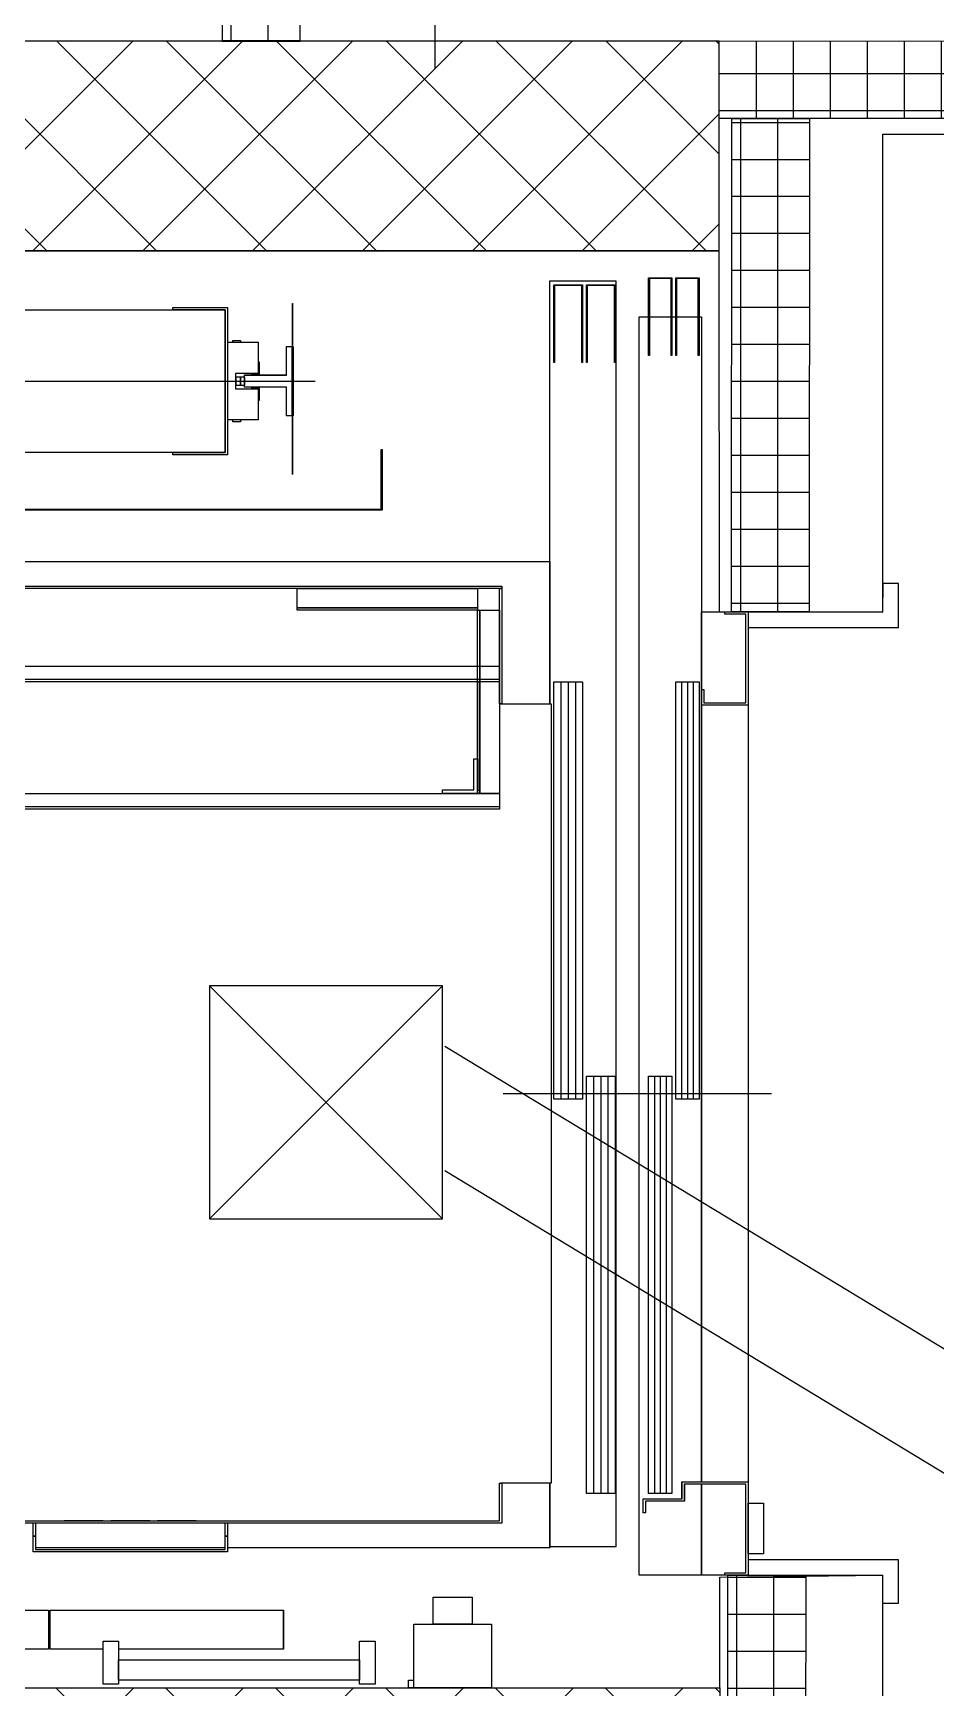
# Model space of a CAD drawing. Header units: millimetres. Extents: x 24747 to 137666, y -34589 to 43444.
# Drawn here: x 111796.1 to 111912.2, y 40584.3 to 40797.3 of the extents above; entities that cross this region are included whole.
import ezdxf

# ---------------------------------------------------------------- set-up
doc = ezdxf.new("R2010")
doc.units = ezdxf.units.MM
doc.header["$LTSCALE"] = 10
doc.linetypes.add('ACAD_ISO02W100', pattern=[15, 12, -3])
for name, color, linetype in [('EPC INTERRATO DEFINITIVO PILASTRI', 5, 'Continuous'), ('MR_MURATURA REI 120', 41, 'Continuous'), ('X_Ascensori', 6, 'Continuous'), ('X_LINEE SCARICO', 1, 'Continuous'), ('X_MURI', 3, 'Continuous')]:
    doc.layers.add(name, color=color, linetype=linetype)
doc.layers.add('EPC RETINI PIANO INTERRATO DEFINITIVO', color=4, linetype='Continuous', lineweight=0)
pattern_1 = [(45, (157624.513, 6383.593), (-7.0710678, 7.0710678), []), (135, (157624.513, 6383.593), (-7.0710678, -7.0710678), [])]

# ---------------------------------------------------------------- blocks, each defined once
blk = doc.blocks.new('A$C63B8221F')
at = {"layer": 'X_Ascensori'}
for p, q in [((42584.8, 21720.48, 0), (42584.8, 21774.93, 0)), ((42584.8, 21774.93, 0), (42593.3, 21774.93, 0)), ((42585.3, 21764.43, 0), (42585.3, 21774.43, 0)), ((42585.3, 21774.43, 0), (42589, 21774.43, 0)), ((42585.4, 21774.33, 0), (42585.4, 21764.43, 0)), ((42588.9, 21774.33, 0), (42585.4, 21774.33, 0)), ((42588.9, 21764.43, 0), (42588.9, 21774.33, 0)), ((42589, 21774.43, 0), (42589, 21764.43, 0)), ((42589.5, 21764.43, 0), (42589.5, 21774.43, 0)), ((42589.5, 21774.43, 0), (42593.2, 21774.43, 0)), ((42589.6, 21774.33, 0), (42589.6, 21764.43, 0)), ((42593.1, 21774.33, 0), (42589.6, 21774.33, 0)), ((42593.1, 21764.43, 0), (42593.1, 21774.33, 0)), ((42593.2, 21774.43, 0), (42593.2, 21764.43, 0)), ((42593.3, 21774.93, 0), (42593.3, 21611.98, 0)), ((42597.5, 21765.33, 0), (42597.5, 21775.33, 0)), ((42597.5, 21775.33, 0), (42600.5, 21775.33, 0)), ((42597.6, 21775.23, 0), (42597.6, 21765.33, 0)), ((42600.4, 21775.23, 0), (42597.6, 21775.23, 0)), ((42600.4, 21765.33, 0), (42600.4, 21775.23, 0)), ((42600.5, 21775.33, 0), (42600.5, 21765.33, 0)), ((42601, 21765.33, 0), (42601, 21775.33, 0)), ((42601, 21775.33, 0), (42604, 21775.33, 0)), ((42601.1, 21775.23, 0), (42601.1, 21765.33, 0)), ((42603.9, 21775.23, 0), (42601.1, 21775.23, 0)), ((42603.9, 21765.33, 0), (42603.9, 21775.23, 0)), ((42604, 21775.33, 0), (42604, 21765.33, 0)), ((42498.9, 21771.23, 0), (42543, 21771.23, 0)), ((42536.3, 21771.53, 0), (42543.3, 21771.53, 0)), ((42536.3, 21771.23, 0), (42536.3, 21771.53, 0)), ((42543, 21771.23, 0), (42536.3, 21771.23, 0)), ((42543, 21752.83, 0), (42543, 21771.23, 0)), ((42543, 21771.23, 0), (42543, 21752.83, 0)), ((42543.3, 21771.53, 0), (42543.3, 21752.53, 0)), ((42551.7, 21766.48, 0), (42551.7, 21772.03, 0)), ((42551.7, 21772.03, 0), (42551.75, 21772.03, 0)), ((42596.3, 21608.33, 0), (42596.3, 21770.33, 0)), ((42596.3, 21770.33, 0), (42604.3, 21770.33, 0)), ((42604.3, 21770.33, 0), (42604.3, 21620.33, 0)), ((42543.35, 21767.03, 0), (42547.25, 21767.03, 0)), ((42543.35, 21757.03, 0), (42543.35, 21767.03, 0)), ((42544, 21767.28, 0), (42545, 21767.28, 0)), ((42544, 21767.03, 0), (42544, 21767.28, 0)), ((42545, 21767.28, 0), (42545, 21767.03, 0)), ((42547.25, 21767.03, 0), (42547.25, 21763.03, 0)), ((42550.91, 21762.82, 0), (42550.91, 21766.48, 0)), ((42550.91, 21766.48, 0), (42551.7, 21766.48, 0)), ((42551.65, 21757.58, 0), (42551.65, 21766.48, 0)), ((42551.65, 21766.48, 0), (42551.75, 21766.48, 0)), ((42551.7, 21766.48, 0), (42551.7, 21757.58, 0)), ((42551.75, 21766.48, 0), (42551.75, 21757.58, 0)), ((42597.6, 21765.33, 0), (42597.5, 21765.33, 0)), ((42600.5, 21765.33, 0), (42600.4, 21765.33, 0)), ((42601.1, 21765.33, 0), (42601, 21765.33, 0)), ((42604, 21765.33, 0), (42603.9, 21765.33, 0)), ((42547.25, 21763.03, 0), (42544.35, 21763.03, 0)), ((42544.35, 21763.03, 0), (42544.35, 21761.03, 0)), ((42545.5, 21761.24, 0), (42545.5, 21762.82, 0)), ((42545.5, 21762.82, 0), (42550.91, 21762.82, 0)), ((42546.4, 21763.03, 0), (42546.4, 21762.82, 0)), ((42547.4, 21762.83, 0), (42546.4, 21762.83, 0)), ((42547.25, 21764.53, 0), (42547.4, 21764.53, 0)), ((42547.4, 21764.53, 0), (42547.4, 21762.83, 0)), ((42585.4, 21764.43, 0), (42585.3, 21764.43, 0)), ((42589, 21764.43, 0), (42588.9, 21764.43, 0)), ((42589.6, 21764.43, 0), (42589.5, 21764.43, 0)), ((42593.2, 21764.43, 0), (42593.1, 21764.43, 0)), ((42392, 21762.03, 0), (42554.6, 21762.03, 0)), ((42544.35, 21761.03, 0), (42547.25, 21761.03, 0)), ((42545.5, 21762.53, 0), (42544.4, 21762.53, 0)), ((42544.4, 21762.53, 0), (42544.4, 21761.53, 0)), ((42544.4, 21761.53, 0), (42545.5, 21761.53, 0)), ((42545, 21761.53, 0), (42545, 21762.53, 0)), ((42545, 21762.53, 0), (42545, 21761.53, 0)), ((42545.5, 21762.53, 0), (42545.5, 21761.53, 0)), ((42550.91, 21761.24, 0), (42545.5, 21761.24, 0)), ((42546.4, 21761.24, 0), (42546.4, 21761.03, 0)), ((42546.4, 21761.23, 0), (42547.4, 21761.23, 0)), ((42547.25, 21761.03, 0), (42547.25, 21757.03, 0)), ((42547.4, 21761.23, 0), (42547.4, 21759.53, 0)), ((42550.91, 21757.58, 0), (42550.91, 21761.24, 0)), ((42547.4, 21759.53, 0), (42547.25, 21759.53, 0)), ((42547.25, 21757.03, 0), (42543.35, 21757.03, 0)), ((42544, 21756.78, 0), (42544, 21757.03, 0)), ((42545, 21756.78, 0), (42544, 21756.78, 0)), ((42545, 21757.03, 0), (42545, 21756.78, 0)), ((42551.7, 21757.58, 0), (42550.91, 21757.58, 0)), ((42551.75, 21757.58, 0), (42551.65, 21757.58, 0)), ((42551.7, 21750.03, 0), (42551.7, 21757.58, 0)), ((42543, 21752.83, 0), (42498.9, 21752.83, 0)), ((42536.3, 21752.83, 0), (42543, 21752.83, 0)), ((42536.3, 21752.53, 0), (42536.3, 21752.83, 0)), ((42543.3, 21752.53, 0), (42536.3, 21752.53, 0)), ((42563.1, 21745.53, 0), (42563.1, 21753.23, 0)), ((42563.1, 21753.23, 0), (42563.2, 21753.23, 0)), ((42563.2, 21753.23, 0), (42563.2, 21745.43, 0)), ((42477.75, 21745.53, 0), (42563.1, 21745.53, 0)), ((42563.2, 21745.43, 0), (42477.75, 21745.43, 0)), ((42486.3, 21738.83, 0), (42584.8, 21738.83, 0)), ((42584.8, 21738.83, 0), (42584.8, 21720.48, 0)), ((42486.3, 21735.63, 0), (42578.6, 21735.63, 0)), ((42578.6, 21735.33, 0), (42486.3, 21735.33, 0)), ((42552.3, 21732.83, 0), (42552.3, 21735.33, 0)), ((42552.3, 21735.33, 0), (42575.5, 21735.33, 0)), ((42575.5, 21735.33, 0), (42575.5, 21732.83, 0)), ((42578.3, 21720.48, 0), (42578.3, 21735.33, 0)), ((42578.3, 21735.33, 0), (42578.6, 21735.33, 0)), ((42578.6, 21735.63, 0), (42578.6, 21735.33, 0)), ((42578.6, 21735.33, 0), (42578.6, 21720.48, 0)), ((42627.66, 21732.32, 0), (42627.67, 21735.99, 0)), ((42629.67, 21735.99, 0), (42627.67, 21735.99, 0)), ((42629.66, 21730.32, 0), (42629.67, 21735.99, 0)), ((42552.3, 21732.53, 0), (42552.3, 21732.83, 0)), ((42552.3, 21732.83, 0), (42575.5, 21732.83, 0)), ((42575.5, 21732.83, 0), (42552.3, 21732.83, 0)), ((42575.5, 21732.83, 0), (42575.5, 21732.53, 0)), ((42575.5, 21732.53, 0), (42552.3, 21732.53, 0)), ((42575.5, 21708.93, 0), (42575.5, 21732.53, 0)), ((42575.5, 21732.53, 0), (42575.8, 21732.53, 0)), ((42575.8, 21732.53, 0), (42575.8, 21708.93, 0)), ((42575.8, 21708.93, 0), (42575.8, 21732.53, 0)), ((42575.8, 21732.53, 0), (42578.3, 21732.53, 0)), ((42578.3, 21732.53, 0), (42578.3, 21708.93, 0)), ((42604.3, 21732.33, 0), (42607.3, 21732.33, 0)), ((42604.3, 21722.33, 0), (42604.3, 21732.33, 0)), ((42607.3, 21732.03, 0), (42607.3, 21732.33, 0)), ((42607.3, 21732.33, 0), (42610.3, 21732.33, 0)), ((42610, 21732.03, 0), (42607.3, 21732.03, 0)), ((42610, 21720.63, 0), (42610, 21732.03, 0)), ((42610.3, 21732.33, 0), (42627.66, 21732.31, 0)), ((42610.3, 21732.33, 0), (42610.3, 21720.33, 0)), ((42610.3, 21730.33, 0), (42629.66, 21730.31, 0)), ((42348.3, 21725.33, 0), (42578.3, 21725.33, 0)), ((42348.3, 21725.33, 0), (42578.3, 21725.33, 0)), ((42578.3, 21725.33, 0), (42578.3, 21723.33, 0)), ((42578.3, 21725.33, 0), (42578.3, 21723.63, 0)), ((42578.3, 21723.63, 0), (42348.3, 21723.63, 0)), ((42578.3, 21723.33, 0), (42348.3, 21723.33, 0)), ((42575.5, 21723.33, 0), (42575.7, 21723.33, 0)), ((42575.5, 21709.33, 0), (42575.5, 21723.33, 0)), ((42575.7, 21723.33, 0), (42575.7, 21709.33, 0)), ((42585.3, 21669.58, 0), (42585.3, 21723.32, 0)), ((42585.3, 21723.32, 0), (42589, 21723.32, 0)), ((42586.23, 21723.33, 0), (42586.23, 21669.58, 0)), ((42587.15, 21723.33, 0), (42587.15, 21669.58, 0)), ((42588.08, 21723.33, 0), (42588.08, 21669.58, 0)), ((42589, 21723.32, 0), (42589, 21669.58, 0)), ((42601, 21669.58, 0), (42601, 21723.32, 0)), ((42601, 21723.32, 0), (42604, 21723.32, 0)), ((42601.75, 21723.33, 0), (42601.75, 21669.58, 0)), ((42602.5, 21723.33, 0), (42602.5, 21669.58, 0)), ((42603.25, 21723.33, 0), (42603.25, 21669.58, 0)), ((42604, 21723.32, 0), (42604, 21669.58, 0)), ((42604.3, 21720.33, 0), (42604.3, 21722.33, 0)), ((42604.3, 21722.33, 0), (42604.6, 21722.33, 0)), ((42604.6, 21722.33, 0), (42604.6, 21720.63, 0)), ((42578.6, 21720.48, 0), (42578.3, 21720.48, 0)), ((42578.45, 21720.48, 0), (42584.95, 21720.48, 0)), ((42584.95, 21720.48, 0), (42584.95, 21620.18, 0)), ((42610.3, 21720.33, 0), (42604.3, 21720.33, 0)), ((42604.3, 21620.33, 0), (42604.3, 21720.33, 0)), ((42604.6, 21720.63, 0), (42610, 21720.63, 0)), ((42610.3, 21720.33, 0), (42610.3, 21620.33, 0)), ((42575, 21709.43, 0), (42575, 21713.43, 0)), ((42575, 21713.43, 0), (42575.5, 21713.43, 0)), ((42575.5, 21713.43, 0), (42575.5, 21708.93, 0)), ((42571, 21708.93, 0), (42571, 21709.43, 0)), ((42571, 21709.43, 0), (42575, 21709.43, 0)), ((42575.7, 21709.33, 0), (42575.5, 21709.33, 0)), ((42348.3, 21708.93, 0), (42578.3, 21708.93, 0)), ((42348.3, 21708.93, 0), (42578.3, 21708.93, 0)), ((42578.3, 21707.23, 0), (42348.3, 21707.23, 0)), ((42575.5, 21708.93, 0), (42571, 21708.93, 0)), ((42575.8, 21708.93, 0), (42575.5, 21708.93, 0)), ((42578.3, 21708.93, 0), (42575.8, 21708.93, 0)), ((42578.3, 21708.93, 0), (42578.3, 21706.93, 0)), ((42578.3, 21708.93, 0), (42578.3, 21707.23, 0)), ((42578.3, 21706.93, 0), (42348.3, 21706.93, 0)), ((42589.5, 21618.83, 0), (42589.5, 21672.57, 0)), ((42589.5, 21672.57, 0), (42593.2, 21672.57, 0)), ((42590.43, 21672.58, 0), (42590.43, 21618.83, 0)), ((42591.35, 21672.58, 0), (42591.35, 21618.83, 0)), ((42592.28, 21672.58, 0), (42592.28, 21618.83, 0)), ((42593.2, 21672.57, 0), (42593.2, 21618.83, 0)), ((42597.5, 21618.83, 0), (42597.5, 21672.57, 0)), ((42597.5, 21672.57, 0), (42600.5, 21672.57, 0)), ((42598.25, 21672.58, 0), (42598.25, 21618.83, 0)), ((42599, 21672.58, 0), (42599, 21618.83, 0)), ((42599.75, 21672.58, 0), (42599.75, 21618.83, 0)), ((42600.5, 21672.57, 0), (42600.5, 21618.83, 0)), ((42578.8, 21670.33, 0), (42613.3, 21670.33, 0)), ((42589, 21669.58, 0), (42585.3, 21669.58, 0)), ((42604, 21669.58, 0), (42601, 21669.58, 0)), ((42578.3, 21615.33, 0), (42578.3, 21620.18, 0)), ((42578.3, 21620.18, 0), (42578.6, 21620.18, 0)), ((42584.95, 21620.18, 0), (42578.45, 21620.18, 0)), ((42578.6, 21620.18, 0), (42578.6, 21615.03, 0)), ((42584.8, 21611.98, 0), (42584.8, 21620.18, 0)), ((42584.8, 21620.18, 0), (42584.8, 21611.83, 0)), ((42601.8, 21620.33, 0), (42610.3, 21620.33, 0)), ((42601.8, 21618.13, 0), (42601.8, 21620.33, 0)), ((42610, 21620.03, 0), (42602.1, 21620.03, 0)), ((42602.1, 21620.03, 0), (42602.1, 21617.83, 0)), ((42604.3, 21620.03, 0), (42604.3, 21608.33, 0)), ((42604.3, 21608.33, 0), (42604.3, 21620.03, 0)), ((42610, 21608.63, 0), (42610, 21620.03, 0)), ((42610.3, 21620.33, 0), (42610.3, 21608.33, 0)), ((42593.2, 21618.83, 0), (42589.5, 21618.83, 0)), ((42596.8, 21616.33, 0), (42596.8, 21618.13, 0)), ((42596.8, 21618.13, 0), (42601.8, 21618.13, 0)), ((42597.1, 21617.83, 0), (42597.1, 21616.33, 0)), ((42602.1, 21617.83, 0), (42597.1, 21617.83, 0)), ((42600.5, 21618.83, 0), (42597.5, 21618.83, 0)), ((42597.1, 21616.33, 0), (42596.8, 21616.33, 0)), ((42610.3, 21611.08, 0), (42610.3, 21617.58, 0)), ((42610.3, 21617.58, 0), (42612.3, 21617.58, 0)), ((42612.3, 21617.58, 0), (42612.3, 21611.08, 0)), ((42486.3, 21615.33, 0), (42578.3, 21615.33, 0)), ((42578.6, 21615.03, 0), (42486.3, 21615.03, 0)), ((42518.3, 21613.33, 0), (42518.3, 21615.03, 0)), ((42518.6, 21615.03, 0), (42518.6, 21613.33, 0)), ((42522.3, 21615.33, 0), (42522.3, 21615.35, 0)), ((42522.3, 21615.35, 0), (42527.3, 21615.35, 0)), ((42527.3, 21615.33, 0), (42522.3, 21615.33, 0)), ((42527.3, 21615.35, 0), (42527.3, 21615.33, 0)), ((42528.3, 21615.33, 0), (42528.3, 21615.35, 0)), ((42528.3, 21615.35, 0), (42533.3, 21615.35, 0)), ((42533.3, 21615.33, 0), (42528.3, 21615.33, 0)), ((42533.3, 21615.35, 0), (42533.3, 21615.33, 0)), ((42534.3, 21615.33, 0), (42534.3, 21615.35, 0)), ((42534.3, 21615.35, 0), (42539.3, 21615.35, 0)), ((42539.3, 21615.33, 0), (42534.3, 21615.33, 0)), ((42539.3, 21615.35, 0), (42539.3, 21615.33, 0)), ((42543, 21613.33, 0), (42543, 21615.03, 0)), ((42543.3, 21615.03, 0), (42543.3, 21613.33, 0)), ((42518.3, 21613.33, 0), (42518.6, 21613.33, 0)), ((42518.3, 21611.33, 0), (42518.3, 21613.33, 0)), ((42518.6, 21613.33, 0), (42518.3, 21613.33, 0)), ((42518.6, 21613.33, 0), (42518.6, 21611.63, 0)), ((42543, 21611.83, 0), (42518.6, 21611.83, 0)), ((42518.6, 21611.63, 0), (42543, 21611.63, 0)), ((42543, 21613.33, 0), (42543.3, 21613.33, 0)), ((42543, 21611.63, 0), (42543, 21613.33, 0)), ((42543.3, 21613.33, 0), (42543, 21613.33, 0)), ((42543.3, 21613.33, 0), (42543.3, 21611.33, 0)), ((42584.8, 21611.83, 0), (42543.3, 21611.83, 0)), ((42593.3, 21611.98, 0), (42584.8, 21611.98, 0)), ((42543.3, 21611.33, 0), (42518.3, 21611.33, 0)), ((42612.3, 21611.08, 0), (42610.3, 21611.08, 0)), ((42610.3, 21610.33, 0), (42629.61, 21610.34, 0)), ((42629.61, 21610.34, 0), (42629.61, 21604.67, 0)), ((42604.3, 21608.33, 0), (42596.3, 21608.33, 0)), ((42607.3, 21608.33, 0), (42604.3, 21608.33, 0)), ((42607.3, 21608.33, 0), (42607.3, 21608.63, 0)), ((42607.3, 21608.63, 0), (42610, 21608.63, 0)), ((42610.3, 21608.33, 0), (42607.3, 21608.33, 0)), ((42610.3, 21608.33, 0), (42627.61, 21608.34, 0)), ((42627.61, 21608.34, 0), (42627.61, 21604.67, 0)), ((42569.8, 21602.01, 0), (42569.8, 21605.51, 0)), ((42569.8, 21605.51, 0), (42569.99, 21605.51, 0)), ((42569.99, 21605.51, 0), (42570.54, 21605.51, 0)), ((42570.54, 21605.51, 0), (42571.35, 21605.51, 0)), ((42571.35, 21605.51, 0), (42572.3, 21605.51, 0)), ((42572.3, 21605.51, 0), (42573.26, 21605.51, 0)), ((42573.26, 21605.51, 0), (42574.07, 21605.51, 0)), ((42574.07, 21605.51, 0), (42574.61, 21605.51, 0)), ((42574.61, 21605.51, 0), (42574.8, 21605.51, 0)), ((42574.8, 21605.51, 0), (42574.8, 21602.01, 0)), ((42487.3, 21603.81, 0), (42520.3, 21603.81, 0)), ((42520.3, 21603.81, 0), (42520.3, 21598.81, 0)), ((42520.5, 21598.81, 0), (42520.5, 21603.81, 0)), ((42520.5, 21603.81, 0), (42550.5, 21603.81, 0)), ((42550.5, 21603.81, 0), (42550.5, 21598.81, 0)), ((42629.61, 21604.67, 0), (42627.61, 21604.67, 0)), ((42567.3, 21593.81, 0), (42567.3, 21602.01, 0)), ((42567.3, 21602.01, 0), (42577.3, 21602.01, 0)), ((42569.99, 21602.01, 0), (42569.8, 21602.01, 0)), ((42570.54, 21602.01, 0), (42569.99, 21602.01, 0)), ((42571.35, 21602.01, 0), (42570.54, 21602.01, 0)), ((42572.3, 21602.01, 0), (42571.35, 21602.01, 0)), ((42573.26, 21602.01, 0), (42572.3, 21602.01, 0)), ((42574.07, 21602.01, 0), (42573.26, 21602.01, 0)), ((42574.61, 21602.01, 0), (42574.07, 21602.01, 0)), ((42574.8, 21602.01, 0), (42574.61, 21602.01, 0)), ((42577.3, 21602.01, 0), (42577.3, 21593.81, 0)), ((42520.3, 21598.81, 0), (42487.3, 21598.81, 0)), ((42527.3, 21598.81, 0), (42520.5, 21598.81, 0)), ((42527.3, 21594.31, 0), (42527.3, 21599.81, 0)), ((42527.3, 21599.81, 0), (42529.3, 21599.81, 0)), ((42529.3, 21599.81, 0), (42529.3, 21594.31, 0)), ((42550.5, 21598.81, 0), (42529.3, 21598.81, 0)), ((42560.3, 21594.31, 0), (42560.3, 21599.81, 0)), ((42560.3, 21599.81, 0), (42562.3, 21599.81, 0)), ((42562.3, 21599.81, 0), (42562.3, 21594.31, 0)), ((42529.3, 21594.81, 0), (42529.3, 21597.41, 0)), ((42529.3, 21597.41, 0), (42560.3, 21597.41, 0)), ((42560.3, 21597.41, 0), (42560.3, 21594.81, 0)), ((42529.3, 21594.31, 0), (42527.3, 21594.31, 0)), ((42560.3, 21594.81, 0), (42529.3, 21594.81, 0)), ((42562.3, 21594.31, 0), (42560.3, 21594.31, 0)), ((42566.6, 21593.81, 0), (42566.6, 21594.81, 0)), ((42566.6, 21594.81, 0), (42567.3, 21594.81, 0)), ((42567.3, 21593.81, 0), (42566.6, 21593.81, 0)), ((42577.3, 21593.81, 0), (42567.3, 21593.81, 0))]:
    blk.add_line(p, q, dxfattribs=at)

msp = doc.modelspace()

# ---------------------------------------------------------------- hatches: boundary and pattern name
at = {"layer": 'EPC RETINI PIANO INTERRATO DEFINITIVO'}
h = msp.add_hatch(dxfattribs=at)
h.set_pattern_fill('_USER', color=256, scale=10, angle=45, style=0, double=1, pattern_type=0)
h.set_pattern_definition(pattern_1)
h.paths.add_polyline_path([(108851.46132, 41258.30505), (108896.46132, 41258.30505), (108896.46132, 41208.30505), (108851.46132, 41208.30505)])
h.paths.add_polyline_path([(108851.46132, 40862.30505), (108896.46132, 40862.30505), (108896.46132, 40812.30505), (108851.46132, 40812.30505)])
h.paths.add_polyline_path([(109268.20701, 40828.18846), (109268.20701, 40801.18846), (109388.20701, 40801.18846), (109388.20701, 40828.18846)])
h.paths.add_polyline_path([(109851.46318, 40784.32741), (109878.46318, 40784.32741), (109878.46318, 40553.62981), (109851.46318, 40553.62981)])
h.paths.add_polyline_path([(110242.97444, 40784.32741), (110269.97444, 40784.32741), (110269.97444, 40664.32741), (110242.97444, 40664.32741)])
h.paths.add_polyline_path([(110952.44177, 40356.30491), (110932.44177, 40356.30491), (110932.44177, 40796.30491), (110952.44177, 40796.30491)])
h.paths.add_polyline_path([(111607.37262, 40584.30491), (111884.43408, 40584.30491), (111884.43408, 40568.32323), (111607.37262, 40568.32323)])
h.paths.add_polyline_path([(111607.37262, 40769.30491), (111884.37262, 40769.30491), (111884.37262, 40796.30491), (111580.37262, 40796.30491), (111580.37262, 40356.30491), (111884.37262, 40356.30491), (111884.37262, 40383.30491), (111607.37262, 40383.30491)])
h = msp.add_hatch(dxfattribs=at)
h.set_pattern_fill('_USER', color=256, scale=10, angle=45, style=0, double=1, pattern_type=0)
h.set_pattern_definition(pattern_1)
h.paths.add_polyline_path([(111884.37262, 40796.30491), (111580.37262, 40796.30491), (111580.37262, 40356.30491), (111884.37262, 40356.30491), (111884.37262, 40383.30491), (111607.37262, 40383.30491), (111607.37262, 40769.30491), (111884.37262, 40769.30491)])
h = msp.add_hatch(dxfattribs=at)
h.set_pattern_fill('_USER', color=256, scale=10, angle=45, style=0, double=1, pattern_type=0)
h.set_pattern_definition(pattern_1)
h.paths.add_polyline_path([(111607.37262, 40568.32323), (111884.43408, 40568.32323), (111884.43408, 40584.30491), (111607.37262, 40584.30491)])
at = {"layer": 'MR_MURATURA REI 120'}
h = msp.add_hatch(dxfattribs=at)
h.set_pattern_fill('NET', color=256, scale=1.5, angle=90, style=0)
h.set_pattern_definition([(270, (142068.2075, 36424.4066), (-4.7625, -3e-16), []), (180, (142068.2075, 36424.4066), (-6e-16, 4.7625), [])])
h.paths.add_polyline_path([(111820.42072, 40796.30491), (111830.42072, 40796.30491), (111830.36919, 40837.1057), (111820.36919, 40837.1057)])
h = msp.add_hatch(dxfattribs=at)
h.set_pattern_fill('NET', color=256, scale=1.5, style=0)
h.set_pattern_definition([(0, (115618.1726, 10550.2437), (0, 4.7625), []), (90, (115618.1726, 10550.2437), (-4.7625, 3e-16), [])])
edge = h.paths.add_edge_path()
edge.add_line((111884.37262, 40796.30491), (111991.37262, 40796.33794))
edge.add_line((111991.37262, 40796.33794), (111991.37262, 40786.35096))
edge.add_line((111991.37262, 40786.35096), (111884.37262, 40786.35617))
edge.add_line((111884.37262, 40786.35617), (111884.37262, 40796.30491))
edge.add_line((111884.37262, 40796.30491), (111991.37262, 40796.33794))
h = msp.add_hatch(dxfattribs=at)
h.set_pattern_fill('NET', color=256, scale=1.5, angle=90, style=0)
h.set_pattern_definition([(90, (142133.774, 45129.238), (-4.7625, 3e-16), []), (180, (142133.774, 45129.238), (-6e-16, -4.7625), [])])
h.paths.add_polyline_path([(111885.98705, 40786.35618), (111895.98705, 40786.35618), (111895.93961, 40722.8192), (111885.93961, 40722.8192)])
h = msp.add_hatch(dxfattribs=at)
h.set_pattern_fill('NET', color=256, scale=1.5, angle=90, style=0)
h.set_pattern_definition([(90, (142133.2737, 44961.006), (-4.7625, 3e-16), []), (180, (142133.2737, 44961.006), (-6e-16, -4.7625), [])])
h.paths.add_polyline_path([(111885.48929, 40598.83007), (111895.48929, 40598.83007), (111895.42911, 40553.80491), (111885.42911, 40553.80491)])

# ---------------------------------------------------------------- linework, layer by layer
at = {"layer": 'EPC INTERRATO DEFINITIVO PILASTRI', "elevation": 0}
msp.add_lwpolyline([(111607.37262, 40769.30491), (111884.37262, 40769.30491), (111884.37262, 40796.30491), (111580.37262, 40796.30491), (111580.37262, 40356.30491), (111884.37262, 40356.30491), (111884.37262, 40383.30491), (111607.37262, 40383.30491), (111607.37262, 40769.30491)], dxfattribs=at)
msp.add_lwpolyline([(111607.37262, 40769.30491), (111884.37262, 40769.30491), (111884.37262, 40796.30491), (111580.37262, 40796.30491), (111580.37262, 40356.30491), (111884.37262, 40356.30491), (111884.37262, 40383.30491), (111607.37262, 40383.30491), (111607.37262, 40769.30491)], dxfattribs=at)
msp.add_lwpolyline([(111607.37262, 40584.30491), (111884.43408, 40584.30491), (111884.43408, 40568.32323), (111607.37262, 40568.32323)], close=True, dxfattribs=at)
msp.add_lwpolyline([(111607.37262, 40584.30491), (111884.43408, 40584.30491), (111884.43408, 40568.32323), (111607.37262, 40568.32323)], close=True, dxfattribs=at)
at = {"layer": 'MR_MURATURA REI 120', "elevation": 0}
for points in [[(111820.42072, 40796.30491), (111820.42072, 40796.30491), (111830.42072, 40796.30491), (111830.36919, 40837.1057), (111820.36919, 40837.1057), (111820.42072, 40796.30491)], [(111884.37262, 40796.30491), (111991.37262, 40796.33794), (111991.37262, 40786.35096), (111884.37262, 40786.35617), (111884.37262, 40796.30491), (111991.37262, 40796.33794)], [(111885.98705, 40786.35618), (111885.98705, 40786.35618), (111895.98705, 40786.35618), (111895.93961, 40722.8192), (111885.93961, 40722.8192), (111885.98705, 40786.35618)], [(111885.48929, 40598.83007), (111885.48929, 40598.83007), (111895.48929, 40598.83007), (111895.42911, 40553.80491), (111885.42911, 40553.80491), (111885.48929, 40598.83007)]]:
    msp.add_lwpolyline(points, dxfattribs=at)
at = {"layer": 'X_Ascensori'}
for p, q in [((111862.57262, 40710.97323, 0), (111862.57262, 40765.42323, 0)), ((111862.57262, 40765.42323, 0), (111871.07262, 40765.42323, 0)), ((111863.07262, 40754.92323, 0), (111863.07262, 40764.92323, 0)), ((111863.07262, 40764.92323, 0), (111866.77262, 40764.92323, 0)), ((111863.17262, 40764.82323, 0), (111863.17262, 40754.92323, 0)), ((111866.67262, 40764.82323, 0), (111863.17262, 40764.82323, 0)), ((111866.67262, 40754.92323, 0), (111866.67262, 40764.82323, 0)), ((111866.77262, 40764.92323, 0), (111866.77262, 40754.92323, 0)), ((111867.27262, 40754.92323, 0), (111867.27262, 40764.92323, 0)), ((111867.27262, 40764.92323, 0), (111870.97262, 40764.92323, 0)), ((111867.37262, 40764.82323, 0), (111867.37262, 40754.92323, 0)), ((111870.87262, 40764.82323, 0), (111867.37262, 40764.82323, 0)), ((111870.87262, 40754.92323, 0), (111870.87262, 40764.82323, 0)), ((111870.97262, 40764.92323, 0), (111870.97262, 40754.92323, 0)), ((111871.07262, 40765.42323, 0), (111871.07262, 40602.47323, 0)), ((111875.27262, 40755.82323, 0), (111875.27262, 40765.82323, 0)), ((111875.27262, 40765.82323, 0), (111878.27262, 40765.82323, 0)), ((111875.37262, 40765.72323, 0), (111875.37262, 40755.82323, 0)), ((111878.17262, 40765.72323, 0), (111875.37262, 40765.72323, 0)), ((111878.17262, 40755.82323, 0), (111878.17262, 40765.72323, 0)), ((111878.27262, 40765.82323, 0), (111878.27262, 40755.82323, 0)), ((111878.77262, 40755.82323, 0), (111878.77262, 40765.82323, 0)), ((111878.77262, 40765.82323, 0), (111881.77262, 40765.82323, 0)), ((111878.87262, 40765.72323, 0), (111878.87262, 40755.82323, 0)), ((111881.67262, 40765.72323, 0), (111878.87262, 40765.72323, 0)), ((111881.67262, 40755.82323, 0), (111881.67262, 40765.72323, 0)), ((111881.77262, 40765.82323, 0), (111881.77262, 40755.82323, 0)), ((111829.47262, 40756.97323, 0), (111829.47262, 40762.52323, 0)), ((111829.47262, 40762.52323, 0), (111829.52262, 40762.52323, 0)), ((111776.67262, 40761.72323, 0), (111820.77262, 40761.72323, 0)), ((111814.07262, 40762.02323, 0), (111821.07262, 40762.02323, 0)), ((111814.07262, 40761.72323, 0), (111814.07262, 40762.02323, 0)), ((111820.77262, 40761.72323, 0), (111814.07262, 40761.72323, 0)), ((111820.77262, 40743.32323, 0), (111820.77262, 40761.72323, 0)), ((111820.77262, 40761.72323, 0), (111820.77262, 40743.32323, 0)), ((111821.07262, 40762.02323, 0), (111821.07262, 40743.02323, 0)), ((111874.07262, 40598.82323, 0), (111874.07262, 40760.82323, 0)), ((111874.07262, 40760.82323, 0), (111882.07262, 40760.82323, 0)), ((111882.07262, 40760.82323, 0), (111882.07262, 40610.82323, 0)), ((111821.12262, 40757.52323, 0), (111825.02262, 40757.52323, 0)), ((111821.12262, 40747.52323, 0), (111821.12262, 40757.52323, 0)), ((111821.77262, 40757.77323, 0), (111822.77262, 40757.77323, 0)), ((111821.77262, 40757.52323, 0), (111821.77262, 40757.77323, 0)), ((111822.77262, 40757.77323, 0), (111822.77262, 40757.52323, 0)), ((111825.02262, 40757.52323, 0), (111825.02262, 40753.52323, 0)), ((111828.68262, 40753.31723, 0), (111828.68262, 40756.97323, 0)), ((111828.68262, 40756.97323, 0), (111829.47262, 40756.97323, 0)), ((111829.42262, 40748.07323, 0), (111829.42262, 40756.97323, 0)), ((111829.42262, 40756.97323, 0), (111829.52262, 40756.97323, 0)), ((111829.47262, 40756.97323, 0), (111829.47262, 40748.07323, 0)), ((111829.52262, 40756.97323, 0), (111829.52262, 40748.07323, 0)), ((111825.02262, 40755.02323, 0), (111825.17262, 40755.02323, 0)), ((111825.17262, 40755.02323, 0), (111825.17262, 40753.32323, 0)), ((111863.17262, 40754.92323, 0), (111863.07262, 40754.92323, 0)), ((111866.77262, 40754.92323, 0), (111866.67262, 40754.92323, 0)), ((111867.37262, 40754.92323, 0), (111867.27262, 40754.92323, 0)), ((111870.97262, 40754.92323, 0), (111870.87262, 40754.92323, 0)), ((111875.37262, 40755.82323, 0), (111875.27262, 40755.82323, 0)), ((111878.27262, 40755.82323, 0), (111878.17262, 40755.82323, 0)), ((111878.87262, 40755.82323, 0), (111878.77262, 40755.82323, 0)), ((111881.77262, 40755.82323, 0), (111881.67262, 40755.82323, 0)), ((111669.77262, 40752.52323, 0), (111832.37262, 40752.52323, 0)), ((111825.02262, 40753.52323, 0), (111822.12262, 40753.52323, 0)), ((111822.12262, 40753.52323, 0), (111822.12262, 40751.52323, 0)), ((111823.27262, 40753.02323, 0), (111822.17262, 40753.02323, 0)), ((111822.17262, 40753.02323, 0), (111822.17262, 40752.02323, 0)), ((111822.17262, 40752.02323, 0), (111823.27262, 40752.02323, 0)), ((111822.77262, 40752.02323, 0), (111822.77262, 40753.02323, 0)), ((111822.77262, 40753.02323, 0), (111822.77262, 40752.02323, 0)), ((111823.27262, 40751.72923, 0), (111823.27262, 40753.31723, 0)), ((111823.27262, 40753.31723, 0), (111828.68262, 40753.31723, 0)), ((111823.27262, 40753.02323, 0), (111823.27262, 40752.02323, 0)), ((111828.68262, 40751.72923, 0), (111823.27262, 40751.72923, 0)), ((111824.17262, 40753.52323, 0), (111824.17262, 40753.31723, 0)), ((111825.17262, 40753.32323, 0), (111824.17262, 40753.32323, 0)), ((111824.17262, 40751.72923, 0), (111824.17262, 40751.52323, 0)), ((111824.17262, 40751.72323, 0), (111825.17262, 40751.72323, 0)), ((111825.17262, 40751.72323, 0), (111825.17262, 40750.02323, 0)), ((111828.68262, 40748.07323, 0), (111828.68262, 40751.72923, 0)), ((111822.12262, 40751.52323, 0), (111825.02262, 40751.52323, 0)), ((111825.02262, 40751.52323, 0), (111825.02262, 40747.52323, 0)), ((111825.17262, 40750.02323, 0), (111825.02262, 40750.02323, 0)), ((111825.02262, 40747.52323, 0), (111821.12262, 40747.52323, 0)), ((111821.77262, 40747.27323, 0), (111821.77262, 40747.52323, 0)), ((111822.77262, 40747.52323, 0), (111822.77262, 40747.27323, 0)), ((111829.47262, 40748.07323, 0), (111828.68262, 40748.07323, 0)), ((111829.52262, 40748.07323, 0), (111829.42262, 40748.07323, 0)), ((111829.47262, 40740.52323, 0), (111829.47262, 40748.07323, 0)), ((111822.77262, 40747.27323, 0), (111821.77262, 40747.27323, 0)), ((111820.77262, 40743.32323, 0), (111776.67262, 40743.32323, 0)), ((111814.07262, 40743.32323, 0), (111820.77262, 40743.32323, 0)), ((111814.07262, 40743.02323, 0), (111814.07262, 40743.32323, 0)), ((111840.87262, 40736.02323, 0), (111840.87262, 40743.72323, 0)), ((111840.87262, 40743.72323, 0), (111840.97262, 40743.72323, 0)), ((111840.97262, 40743.72323, 0), (111840.97262, 40735.92323, 0)), ((111821.07262, 40743.02323, 0), (111814.07262, 40743.02323, 0)), ((111755.52262, 40736.02323, 0), (111840.87262, 40736.02323, 0)), ((111840.97262, 40735.92323, 0), (111755.52262, 40735.92323, 0)), ((111764.07262, 40729.32323, 0), (111862.57262, 40729.32323, 0)), ((111862.57262, 40729.32323, 0), (111862.57262, 40710.97323, 0)), ((111764.07262, 40726.12323, 0), (111856.37262, 40726.12323, 0)), ((111856.37262, 40726.12323, 0), (111856.37262, 40725.82323, 0)), ((111905.43354, 40722.81644, 0), (111905.43693, 40726.48454, 0)), ((111907.43693, 40726.4827, 0), (111905.43693, 40726.48454, 0)), ((111907.4317, 40720.8146, 0), (111907.43693, 40726.4827, 0)), ((111856.37262, 40725.82323, 0), (111764.07262, 40725.82323, 0)), ((111830.07262, 40723.32323, 0), (111830.07262, 40725.82323, 0)), ((111830.07262, 40725.82323, 0), (111853.27262, 40725.82323, 0)), ((111853.27262, 40725.82323, 0), (111853.27262, 40723.32323, 0)), ((111856.07262, 40710.97323, 0), (111856.07262, 40725.82323, 0)), ((111856.07262, 40725.82323, 0), (111856.37262, 40725.82323, 0)), ((111856.37262, 40725.82323, 0), (111856.37262, 40710.97323, 0)), ((111830.07262, 40723.02323, 0), (111830.07262, 40723.32323, 0)), ((111830.07262, 40723.32323, 0), (111853.27262, 40723.32323, 0)), ((111853.27262, 40723.32323, 0), (111830.07262, 40723.32323, 0)), ((111853.27262, 40723.02323, 0), (111830.07262, 40723.02323, 0)), ((111853.27262, 40723.32323, 0), (111853.27262, 40723.02323, 0)), ((111853.27262, 40699.42323, 0), (111853.27262, 40723.02323, 0)), ((111853.27262, 40723.02323, 0), (111853.57262, 40723.02323, 0)), ((111853.57262, 40723.02323, 0), (111853.57262, 40699.42323, 0)), ((111853.57262, 40699.42323, 0), (111853.57262, 40723.02323, 0)), ((111853.57262, 40723.02323, 0), (111856.07262, 40723.02323, 0)), ((111856.07262, 40723.02323, 0), (111856.07262, 40699.42323, 0)), ((111882.07262, 40722.82323, 0), (111885.07262, 40722.82323, 0)), ((111882.07262, 40712.82323, 0), (111882.07262, 40722.82323, 0)), ((111885.07262, 40722.52323, 0), (111885.07262, 40722.82323, 0)), ((111885.07262, 40722.82323, 0), (111888.07262, 40722.82323, 0)), ((111887.77262, 40722.52323, 0), (111885.07262, 40722.52323, 0)), ((111887.77262, 40711.12323, 0), (111887.77262, 40722.52323, 0)), ((111888.07262, 40722.82323, 0), (111905.43355, 40722.80722, 0)), ((111888.07262, 40722.82323, 0), (111888.07262, 40710.82323, 0)), ((111888.07077, 40720.82323, 0), (111907.43169, 40720.80537, 0)), ((111626.07262, 40715.82323, 0), (111856.07262, 40715.82323, 0)), ((111626.07262, 40715.82323, 0), (111856.07262, 40715.82323, 0)), ((111856.07262, 40715.82323, 0), (111856.07262, 40713.82323, 0)), ((111856.07262, 40715.82323, 0), (111856.07262, 40714.12323, 0)), ((111856.07262, 40714.12323, 0), (111626.07262, 40714.12323, 0)), ((111856.07262, 40713.82323, 0), (111626.07262, 40713.82323, 0)), ((111853.27262, 40713.82323, 0), (111853.47262, 40713.82323, 0)), ((111853.27262, 40699.82323, 0), (111853.27262, 40713.82323, 0)), ((111853.47262, 40713.82323, 0), (111853.47262, 40699.82323, 0)), ((111863.07262, 40660.07823, 0), (111863.07262, 40713.81823, 0)), ((111863.07262, 40713.81823, 0), (111866.77262, 40713.81823, 0)), ((111863.99762, 40713.82323, 0), (111863.99762, 40660.07323, 0)), ((111864.92262, 40713.82323, 0), (111864.92262, 40660.07323, 0)), ((111865.84762, 40713.82323, 0), (111865.84762, 40660.07323, 0)), ((111866.77262, 40713.81823, 0), (111866.77262, 40660.07823, 0)), ((111878.77262, 40660.07823, 0), (111878.77262, 40713.81823, 0)), ((111878.77262, 40713.81823, 0), (111881.77262, 40713.81823, 0)), ((111879.52262, 40713.82323, 0), (111879.52262, 40660.07323, 0)), ((111880.27262, 40713.82323, 0), (111880.27262, 40660.07323, 0)), ((111881.02262, 40713.82323, 0), (111881.02262, 40660.07323, 0)), ((111881.77262, 40713.81823, 0), (111881.77262, 40660.07823, 0)), ((111882.07262, 40710.82323, 0), (111882.07262, 40712.82323, 0)), ((111882.07262, 40712.82323, 0), (111882.37262, 40712.82323, 0)), ((111882.37262, 40712.82323, 0), (111882.37262, 40711.12323, 0)), ((111882.37262, 40711.12323, 0), (111887.77262, 40711.12323, 0)), ((111856.37262, 40710.97323, 0), (111856.07262, 40710.97323, 0)), ((111856.22262, 40710.97323, 0), (111862.72262, 40710.97323, 0)), ((111862.72262, 40710.97323, 0), (111862.72262, 40610.67323, 0)), ((111888.07262, 40710.82323, 0), (111882.07262, 40710.82323, 0)), ((111882.07262, 40610.82323, 0), (111882.07262, 40710.82323, 0)), ((111888.07262, 40710.82323, 0), (111888.07262, 40610.82323, 0)), ((111626.07262, 40699.42323, 0), (111856.07262, 40699.42323, 0)), ((111626.07262, 40699.42323, 0), (111856.07262, 40699.42323, 0)), ((111856.07262, 40697.72323, 0), (111626.07262, 40697.72323, 0)), ((111856.07262, 40697.42323, 0), (111626.07262, 40697.42323, 0)), ((111867.27262, 40609.32823, 0), (111867.27262, 40663.06823, 0)), ((111867.27262, 40663.06823, 0), (111870.97262, 40663.06823, 0)), ((111868.19762, 40663.07323, 0), (111868.19762, 40609.32323, 0)), ((111869.12262, 40663.07323, 0), (111869.12262, 40609.32323, 0)), ((111870.04762, 40663.07323, 0), (111870.04762, 40609.32323, 0)), ((111870.97262, 40663.06823, 0), (111870.97262, 40609.32823, 0)), ((111875.27262, 40609.32823, 0), (111875.27262, 40663.06823, 0)), ((111875.27262, 40663.06823, 0), (111878.27262, 40663.06823, 0)), ((111876.02262, 40663.07323, 0), (111876.02262, 40609.32323, 0)), ((111876.77262, 40663.07323, 0), (111876.77262, 40609.32323, 0)), ((111877.52262, 40663.07323, 0), (111877.52262, 40609.32323, 0)), ((111878.27262, 40663.06823, 0), (111878.27262, 40609.32823, 0)), ((111856.57262, 40660.82323, 0), (111891.07262, 40660.82323, 0)), ((111866.77262, 40660.07823, 0), (111863.07262, 40660.07823, 0)), ((111881.77262, 40660.07823, 0), (111878.77262, 40660.07823, 0)), ((111856.07262, 40605.82323, 0), (111856.07262, 40610.67323, 0)), ((111862.72262, 40610.67323, 0), (111856.22262, 40610.67323, 0)), ((111856.37262, 40610.67323, 0), (111856.37262, 40605.52323, 0)), ((111862.57262, 40602.47323, 0), (111862.57262, 40610.67323, 0)), ((111862.57262, 40610.67323, 0), (111862.57262, 40602.32323, 0)), ((111870.97262, 40609.32823, 0), (111867.27262, 40609.32823, 0)), ((111878.27262, 40609.32823, 0), (111875.27262, 40609.32823, 0)), ((111879.57262, 40610.82323, 0), (111888.07262, 40610.82323, 0)), ((111879.57262, 40608.62323, 0), (111879.57262, 40610.82323, 0)), ((111887.77262, 40610.52323, 0), (111879.87262, 40610.52323, 0)), ((111879.87262, 40610.52323, 0), (111879.87262, 40608.32323, 0)), ((111882.07262, 40610.52323, 0), (111882.07262, 40598.82323, 0)), ((111882.07262, 40598.82323, 0), (111882.07262, 40610.52323, 0)), ((111887.77262, 40599.12323, 0), (111887.77262, 40610.52323, 0)), ((111888.07262, 40610.82323, 0), (111888.07262, 40598.82323, 0)), ((111874.57262, 40606.82323, 0), (111874.57262, 40608.62323, 0)), ((111874.57262, 40608.62323, 0), (111879.57262, 40608.62323, 0)), ((111874.87262, 40606.82323, 0), (111874.57262, 40606.82323, 0)), ((111874.87262, 40608.32323, 0), (111874.87262, 40606.82323, 0)), ((111879.87262, 40608.32323, 0), (111874.87262, 40608.32323, 0)), ((111888.07262, 40601.57323, 0), (111888.07262, 40608.07323, 0)), ((111888.07262, 40608.07323, 0), (111890.07262, 40608.07323, 0)), ((111890.07262, 40608.07323, 0), (111890.07262, 40601.57323, 0)), ((111764.07262, 40605.82323, 0), (111856.07262, 40605.82323, 0)), ((111856.37262, 40605.52323, 0), (111764.07262, 40605.52323, 0)), ((111796.07262, 40603.82323, 0), (111796.07262, 40605.52323, 0)), ((111796.37262, 40605.52323, 0), (111796.37262, 40603.82323, 0)), ((111800.07262, 40605.82323, 0), (111800.07262, 40605.84823, 0)), ((111800.07262, 40605.84823, 0), (111805.07262, 40605.84823, 0)), ((111805.07262, 40605.82323, 0), (111800.07262, 40605.82323, 0)), ((111805.07262, 40605.84823, 0), (111805.07262, 40605.82323, 0)), ((111806.07262, 40605.82323, 0), (111806.07262, 40605.84823, 0)), ((111806.07262, 40605.84823, 0), (111811.07262, 40605.84823, 0)), ((111811.07262, 40605.82323, 0), (111806.07262, 40605.82323, 0)), ((111811.07262, 40605.84823, 0), (111811.07262, 40605.82323, 0)), ((111812.07262, 40605.82323, 0), (111812.07262, 40605.84823, 0)), ((111812.07262, 40605.84823, 0), (111817.07262, 40605.84823, 0)), ((111817.07262, 40605.82323, 0), (111812.07262, 40605.82323, 0)), ((111817.07262, 40605.84823, 0), (111817.07262, 40605.82323, 0)), ((111820.77262, 40603.82323, 0), (111820.77262, 40605.52323, 0)), ((111821.07262, 40605.52323, 0), (111821.07262, 40603.82323, 0)), ((111796.07262, 40603.82323, 0), (111796.37262, 40603.82323, 0)), ((111796.07262, 40601.82323, 0), (111796.07262, 40603.82323, 0)), ((111796.37262, 40603.82323, 0), (111796.07262, 40603.82323, 0)), ((111796.37262, 40603.82323, 0), (111796.37262, 40602.12323, 0)), ((111820.77262, 40603.82323, 0), (111821.07262, 40603.82323, 0)), ((111820.77262, 40602.12323, 0), (111820.77262, 40603.82323, 0)), ((111821.07262, 40603.82323, 0), (111820.77262, 40603.82323, 0)), ((111821.07262, 40603.82323, 0), (111821.07262, 40601.82323, 0)), ((111821.07262, 40601.82323, 0), (111796.07262, 40601.82323, 0)), ((111820.77262, 40602.32323, 0), (111796.37262, 40602.32323, 0)), ((111796.37262, 40602.12323, 0), (111820.77262, 40602.12323, 0)), ((111862.57262, 40602.32323, 0), (111821.07262, 40602.32323, 0)), ((111871.07262, 40602.47323, 0), (111862.57262, 40602.47323, 0)), ((111888.07077, 40600.82323, 0), (111907.37641, 40600.83186, 0)), ((111890.07262, 40601.57323, 0), (111888.07262, 40601.57323, 0)), ((111907.37641, 40600.83186, 0), (111907.38164, 40595.16376, 0)), ((111882.07262, 40598.82323, 0), (111874.07262, 40598.82323, 0)), ((111885.07262, 40598.82323, 0), (111882.07262, 40598.82323, 0)), ((111885.07262, 40598.82323, 0), (111885.07262, 40599.12323, 0)), ((111885.07262, 40599.12323, 0), (111887.77262, 40599.12323, 0)), ((111888.07262, 40598.82323, 0), (111885.07262, 40598.82323, 0)), ((111888.07262, 40598.82323, 0), (111905.37826, 40598.83001, 0)), ((111905.37826, 40598.83001, 0), (111905.38164, 40595.16191, 0)), ((111765.07262, 40594.30491, 0), (111798.07262, 40594.30491, 0)), ((111798.07262, 40594.30491, 0), (111798.07262, 40589.30491, 0)), ((111798.27262, 40589.30491, 0), (111798.27262, 40594.30491, 0)), ((111798.27262, 40594.30491, 0), (111828.27262, 40594.30491, 0)), ((111828.27262, 40594.30491, 0), (111828.27262, 40589.30491, 0)), ((111847.57262, 40592.50491, 0), (111847.57262, 40596.00491, 0)), ((111847.57262, 40596.00491, 0), (111847.76292, 40596.00491, 0)), ((111847.76292, 40596.00491, 0), (111848.30485, 40596.00491, 0)), ((111848.30485, 40596.00491, 0), (111849.11591, 40596.00491, 0)), ((111849.11591, 40596.00491, 0), (111850.07262, 40596.00491, 0)), ((111850.07262, 40596.00491, 0), (111851.02933, 40596.00491, 0)), ((111851.02933, 40596.00491, 0), (111851.84038, 40596.00491, 0)), ((111851.84038, 40596.00491, 0), (111852.38232, 40596.00491, 0)), ((111852.38232, 40596.00491, 0), (111852.57262, 40596.00491, 0)), ((111852.57262, 40596.00491, 0), (111852.57262, 40592.50491, 0)), ((111907.38164, 40595.16376, 0), (111905.38164, 40595.16191, 0)), ((111845.07262, 40584.30491, 0), (111845.07262, 40592.50491, 0)), ((111845.07262, 40592.50491, 0), (111855.07262, 40592.50491, 0)), ((111847.76292, 40592.50491, 0), (111847.57262, 40592.50491, 0)), ((111848.30485, 40592.50491, 0), (111847.76292, 40592.50491, 0)), ((111849.11591, 40592.50491, 0), (111848.30485, 40592.50491, 0)), ((111850.07262, 40592.50491, 0), (111849.11591, 40592.50491, 0)), ((111851.02933, 40592.50491, 0), (111850.07262, 40592.50491, 0)), ((111851.84038, 40592.50491, 0), (111851.02933, 40592.50491, 0)), ((111852.38232, 40592.50491, 0), (111851.84038, 40592.50491, 0)), ((111852.57262, 40592.50491, 0), (111852.38232, 40592.50491, 0)), ((111855.07262, 40592.50491, 0), (111855.07262, 40584.30491, 0)), ((111805.07262, 40584.80491, 0), (111805.07262, 40590.30491, 0)), ((111805.07262, 40590.30491, 0), (111807.07262, 40590.30491, 0)), ((111807.07262, 40590.30491, 0), (111807.07262, 40584.80491, 0)), ((111838.07262, 40584.80491, 0), (111838.07262, 40590.30491, 0)), ((111838.07262, 40590.30491, 0), (111840.07262, 40590.30491, 0)), ((111840.07262, 40590.30491, 0), (111840.07262, 40584.80491, 0)), ((111798.07262, 40589.30491, 0), (111765.07262, 40589.30491, 0)), ((111805.07262, 40589.30491, 0), (111798.27262, 40589.30491, 0)), ((111828.27262, 40589.30491, 0), (111807.07262, 40589.30491, 0)), ((111807.07262, 40585.30491, 0), (111807.07262, 40587.90491, 0)), ((111807.07262, 40587.90491, 0), (111838.07262, 40587.90491, 0)), ((111838.07262, 40587.90491, 0), (111838.07262, 40585.30491, 0)), ((111807.07262, 40584.80491, 0), (111805.07262, 40584.80491, 0)), ((111838.07262, 40585.30491, 0), (111807.07262, 40585.30491, 0)), ((111840.07262, 40584.80491, 0), (111838.07262, 40584.80491, 0)), ((111844.37262, 40584.30491, 0), (111844.37262, 40585.30491, 0)), ((111844.37262, 40585.30491, 0), (111845.07262, 40585.30491, 0)), ((111845.07262, 40584.30491, 0), (111844.37262, 40584.30491, 0)), ((111855.07262, 40584.30491, 0), (111845.07262, 40584.30491, 0))]:
    msp.add_line(p, q, dxfattribs=at)
at = {"layer": 'X_LINEE SCARICO', "linetype": 'ACAD_ISO02W100', "ltscale": 4}
for p, q in [((111847.79393, 40792.78331, 0), (111847.88722, 41604.30388)), ((111848.75023, 40674.68973), (111818.75023, 40644.68973)), ((111818.75023, 40674.68973), (111848.75023, 40644.68973)), ((111849.05553, 40666.918), (111953.28439, 40603.68596)), ((111849.05553, 40650.918), (111937.28439, 40597.3926))]:
    msp.add_line(p, q, dxfattribs=at)
msp.add_lwpolyline([(111818.75023, 40644.68973), (111848.75023, 40644.68973), (111848.75023, 40674.68973), (111818.75023, 40674.68973)], close=True, dxfattribs=at)
at = {"layer": 'X_MURI', "ltscale": 30}
for p, q in [((111905.43355, 40784.3274, 0), (111991.37262, 40784.32093, 0)), ((111905.43355, 40784.3274, 0), (111991.37262, 40784.32093, 0)), ((111905.43355, 40722.8266, 0), (111905.43355, 40784.3274, 0)), ((111884.41611, 40722.8266, 0), (111884.37209, 40769.30491, 0)), ((111884.41664, 40722.8266, 0), (111884.37262, 40769.30491, 0)), ((111884.43355, 40584.30491, 0), (111884.43355, 40598.5562, 0)), ((111905.43355, 40553.91702, 0), (111905.43355, 40598.83003, 0))]:
    msp.add_line(p, q, dxfattribs=at)
at = {"layer": 'X_MURI'}
for p, q in [((111884.41664, 40722.8266, 0), (111905.43355, 40722.8266, 0)), ((111884.43355, 40598.5562, 0), (111905.43355, 40598.83003, 0))]:
    msp.add_line(p, q, dxfattribs=at)
at = {"layer": 'X_MURI', "elevation": 0}
msp.add_lwpolyline([(111884.37262, 40769.30491), (111607.37262, 40769.30491), (111607.37262, 40584.30491), (111884.43408, 40584.30491)], dxfattribs=at)

# ---------------------------------------------------------------- block references
at = {"layer": 'X_Ascensori'}
msp.add_blockref('A$C63B8221F', (69277.76917, 18990.49341), dxfattribs=at)

doc.saveas('drawing.dxf')
